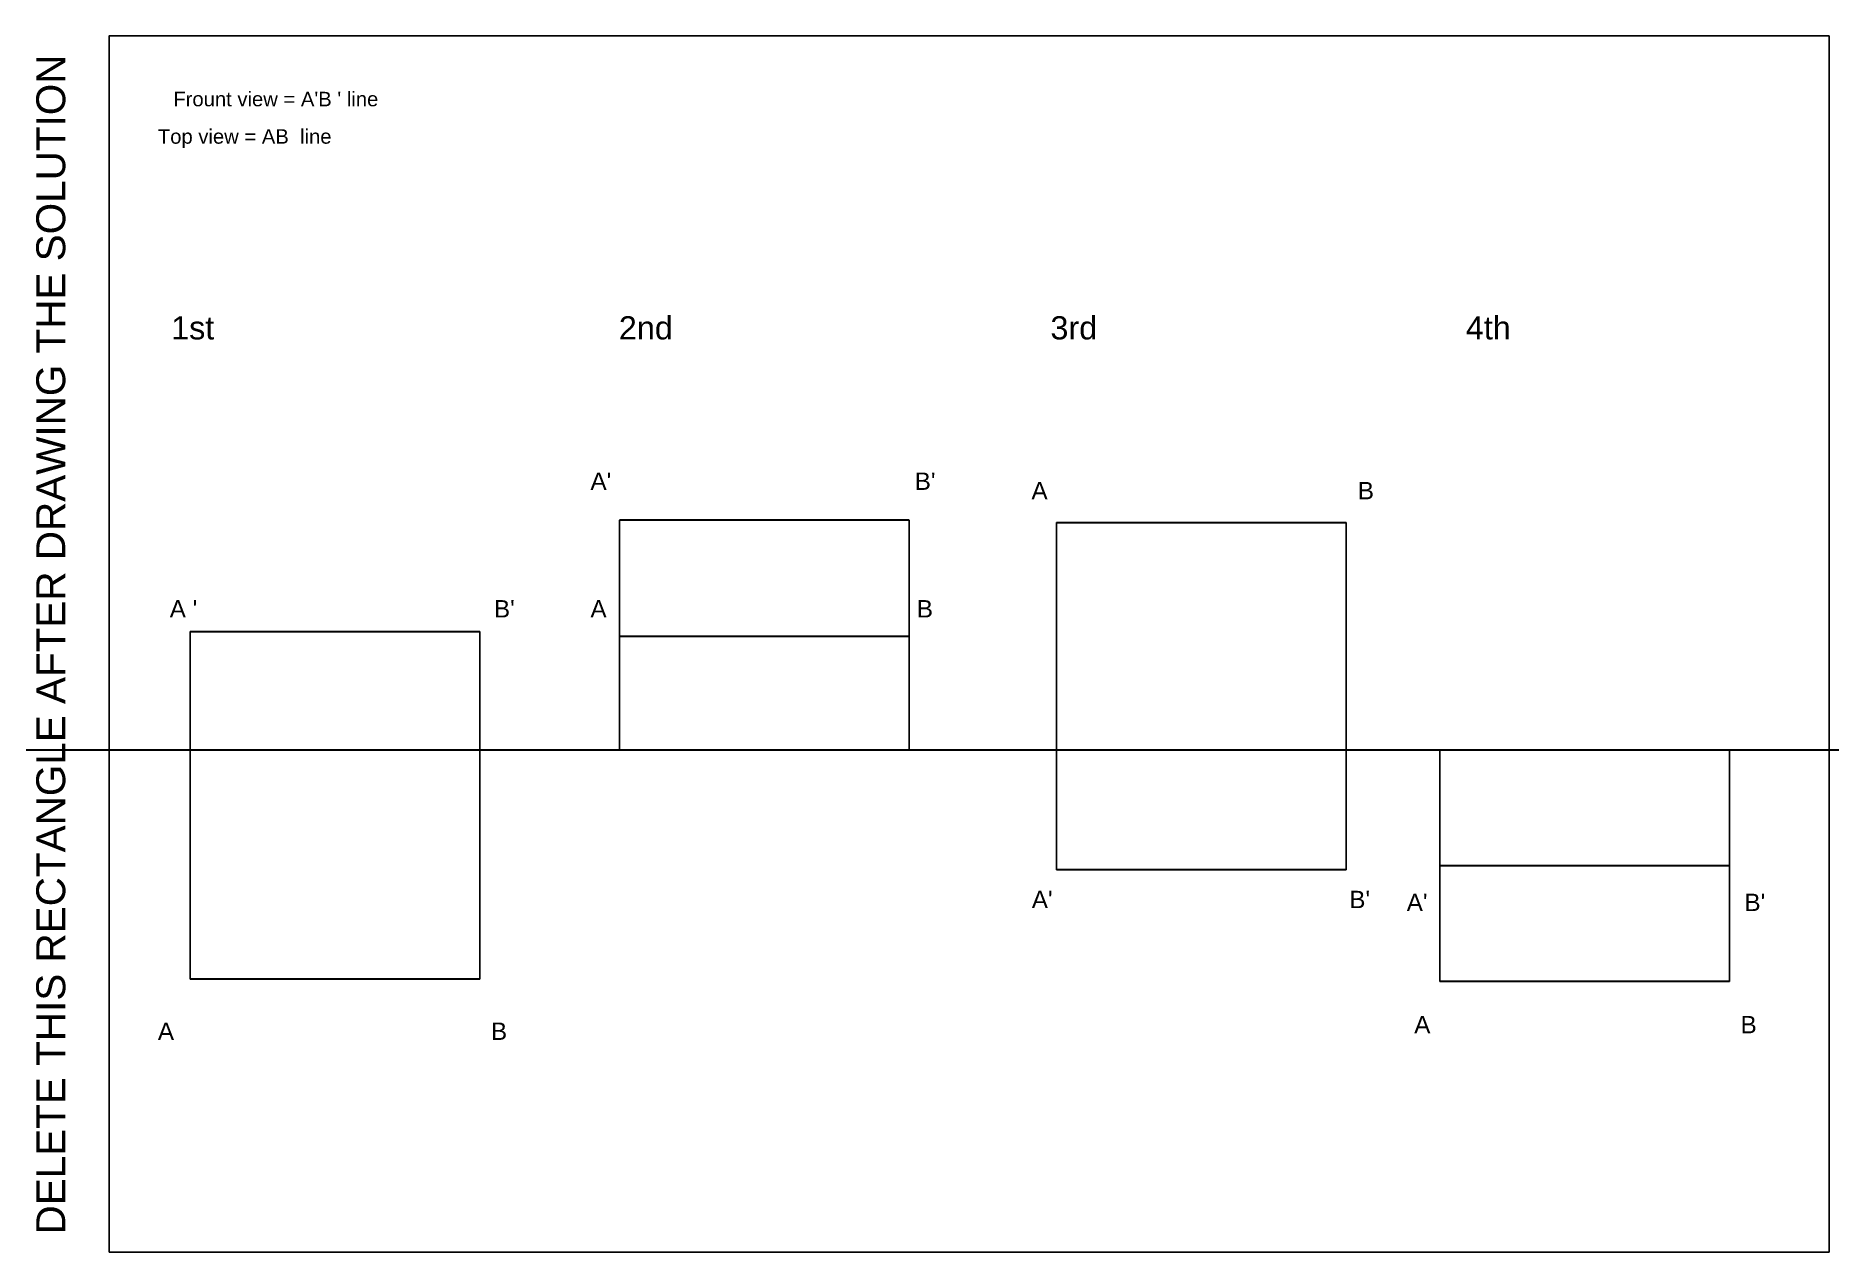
# Model space of a CAD drawing. Header units: millimetres. Extents: x -13 to 297, y 0 to 210.
import ezdxf

# ---------------------------------------------------------------- set-up
doc = ezdxf.new("R2010")
doc.units = ezdxf.units.MM
doc.layers.add('Comments', color=10, linetype='Continuous', lineweight=13, plot=False)
doc.layers.add('thick continuous', color=7, linetype='Continuous', lineweight=30)
doc.styles.get("Standard").update_dxf_attribs({"font": 'arial.ttf'})

msp = doc.modelspace()

# ---------------------------------------------------------------- linework, layer by layer
msp.add_lwpolyline([(0, 0), (297, 0), (297, 210), (0, 210)], close=True)
at = {"layer": 'thick continuous'}
for p, q in [((138.12, 126.37), (88.12, 126.37)), ((163.6, 125.99), (213.6, 125.99)), ((14.01, 107.13), (64.01, 107.13)), ((88.12, 106.37), (138.12, 106.37)), ((98.57, 86.75), (148.57, 86.75)), ((213.6, 65.99), (163.6, 65.99)), ((229.78, 66.75), (279.78, 66.75)), ((64.01, 47.13), (14.01, 47.13)), ((279.78, 46.75), (229.78, 46.75))]:
    msp.add_line(p, q, dxfattribs=at)
at = {"layer": 'thick continuous', "lineweight": 25}
for p, q in [((88.12, 126.37), (88.12, 86.75)), ((138.12, 106.37), (138.12, 126.37)), ((163.6, 85.99), (163.6, 125.99)), ((213.6, 125.99), (213.6, 65.99)), ((14.01, 87.13), (14.01, 107.13)), ((64.01, 107.13), (64.01, 87.13)), ((138.12, 86.75), (138.12, 106.37)), ((14.01, 47.13), (14.01, 87.13)), ((64.01, 87.13), (64.01, 47.13)), ((229.78, 86.75), (229.78, 66.75)), ((279.78, 66.75), (279.78, 86.75)), ((163.6, 65.99), (163.6, 85.99)), ((229.78, 46.75), (229.78, 66.75)), ((279.78, 66.75), (279.78, 46.75))]:
    msp.add_line(p, q, dxfattribs=at)
at = {"layer": 'thick continuous', "lineweight": 30}
msp.add_xline((134.52, 86.75), (1, 0), dxfattribs=at)

# ---------------------------------------------------------------- texts
at = {"layer": 'Comments'}
msp.add_text('DELETE THIS RECTANGLE AFTER DRAWING THE SOLUTION', height=5, rotation=90, dxfattribs=at).set_placement((-7.57, 3.05))
at = {"layer": 'thick continuous', "attachment_point": 1}
for s, width, insert, char_height in [("Frount view = A'B ' line", 126.7467, (11.09, 200.34), 2.5), ('Top view = AB  line', 51.3005, (8.42, 193.88), 2.5), ('1st                                             2nd                                          3rd                                         4th', 278.4096, (10.71, 161.59), 4), ("      A'                                             B'", 74.8858, (76.13, 134.61), 3), ('      A                                              B', 74.8858, (152.28, 132.98), 3), ("      A '                                            B'", 74.8858, (3.48, 112.58), 3), ('      A                                              B', 74.8858, (76.13, 112.58), 3), ("A'                                            B'", 68.3669, (159.32, 62.39), 3), ("A'                                               B'", 68.3669, (224.06, 61.89), 3), ('      A                                              B', 74.8858, (218.37, 40.78), 3), ('A                                               B', 65.8269, (8.42, 39.64), 3)]:
    msp.add_mtext_dynamic_manual_height_columns(s, width=width, gutter_width=12.5, heights=[0], dxfattribs=dict(at, insert=insert, char_height=char_height))

doc.saveas('drawing.dxf')
